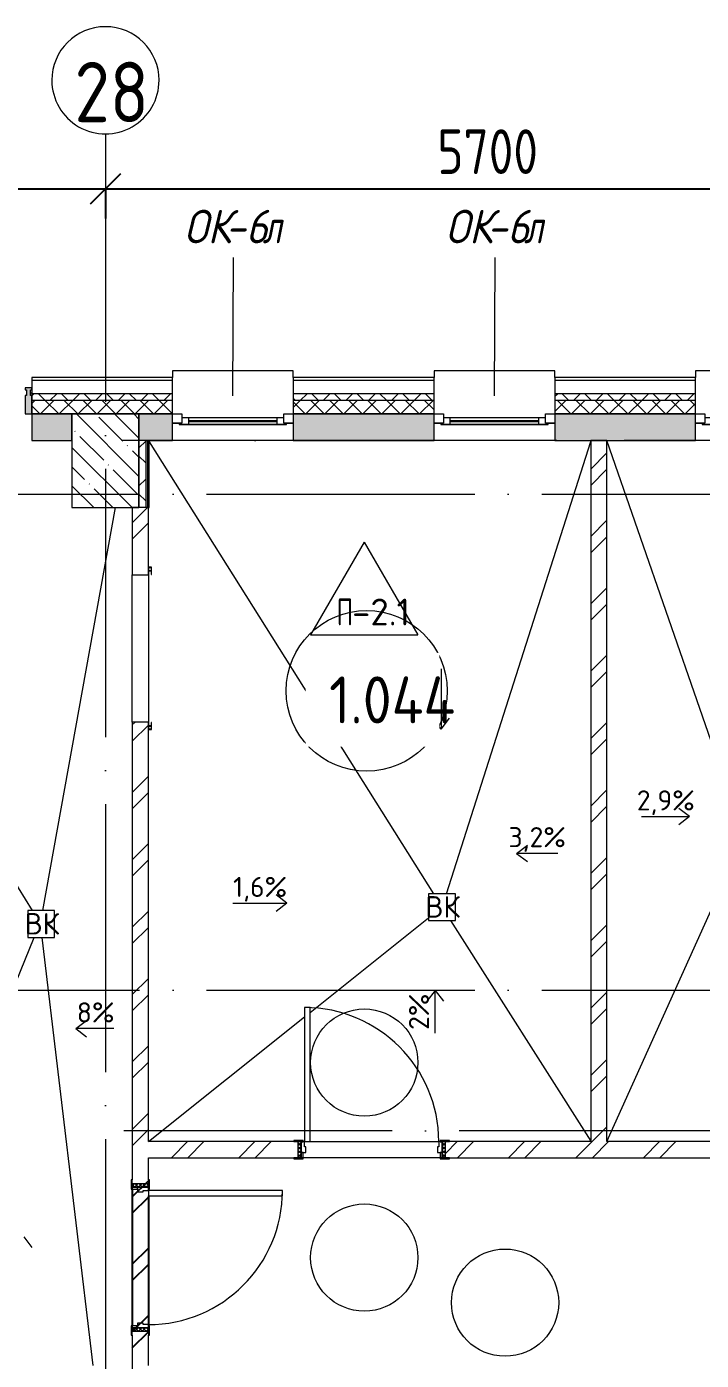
# Model space of a CAD drawing. Header units: millimetres. Extents: x -68946 to 288321, y -402657 to 324925.
# Drawn here: x 110900 to 115931, y 51913 to 61864 of the extents above; entities that cross this region are included whole.
import ezdxf

# ---------------------------------------------------------------- set-up
doc = ezdxf.new("R2010")
doc.units = ezdxf.units.MM
doc.linetypes.add('ADSK_Линия сетки', pattern=[2500, 2000, -250, 0, -250])
doc.layers.get('Defpoints').update_dxf_attribs({"color": 250})
for name, color, linetype, lineweight in [('A-____-____-DIMS', 250, 'Continuous', 9), ('A-AREA-____-IDEN', 250, 'Continuous', 9), ('A-DOOR-____-IDEN', 31, 'Continuous', 9), ('A-DOOR-____-MCUT', 250, 'Continuous', 5), ('A-DOOR-____-OTLN', 250, 'Continuous', 5), ('A-DOOR-FRAM-MCUT', 31, 'Continuous', 5), ('A-DOOR-FRAM-OTLN', 31, 'Continuous', 5), ('A-FLOR-____-IDEN', 11, 'Continuous', 9), ('A-FLOR-____-OTLN', 192, 'Continuous', 9), ('A-GENM-____-MCUT', 250, 'Continuous', 25), ('A-GENM-____-OTLN', 250, 'Continuous', 9), ('A-GLAZ-____-IDEN', 152, 'Continuous', 9), ('A-GLAZ-____-MCUT', 250, 'Continuous', 9), ('A-GLAZ-____-OTLN', 250, 'Continuous', 5), ('A-GLAZ-CURT-OTLN', 52, 'Continuous', 5), ('A-GLAZ-CWMG-MCUT', 51, 'Continuous', 9), ('A-GLAZ-CWMG-OTLN', 51, 'Continuous', 5), ('A-WALL-____-MCUT', 250, 'Continuous', 13), ('A-WALL-____-PATT', 250, 'Continuous', 13), ('A-WALL-FNSH-MCUT', 250, 'Continuous', 13), ('G-____-____-DIMS', 250, 'Continuous', 9), ('G-____-____-TEXT', 250, 'Continuous', 9), ('I-WALL-____-OTLN', 250, 'Continuous', 9), ('S-COLS-____-MCUT', 250, 'Continuous', 25), ('S-COLS-____-OTLN', 250, 'Continuous', 9), ('S-GRID-____-IDEN', 250, 'Continuous', 9), ('S-GRID-____-OTLN', 250, 'Continuous', 9)]:
    doc.layers.add(name, color=color, linetype=linetype, lineweight=lineweight)
doc.styles.add('GOST Common', font='', dxfattribs={"width": 0.9, "height": 350})
doc.styles.add('ISOCPEUR_1', font='isocpeur.ttf', dxfattribs={"width": 0.9, "height": 250})
doc.styles.add('ISOCPEUR_2', font='isocpeur.ttf', dxfattribs={"height": 160})
doc.styles.add('ISOCPEUR_3', font='isocpeur.ttf', dxfattribs={"height": 250})
doc.styles.add('ISOCPEUR_4', font='isocpeur.ttf', dxfattribs={"height": 300})
doc.styles.add('ISOCPEUR_I', font='isocpeui.ttf', dxfattribs={"width": 0.9, "height": 12.5})
doc.styles.get("Standard").update_dxf_attribs({"font": 'ГОСТ тип А.ttf'})
doc.styles.get('GOST Common').set_extended_font_data('GOST Common')
doc.dimstyles.new('А3', dxfattribs={"dimtxt": 333, "dimasz": 222, "dimexe": 222, "dimexo": 111, "dimgap": 111, "dimtad": 1, "dimtoh": 1, "dimdec": 0, "dimrnd": 0.0015, "dimzin": 0, "dimdsep": 46, "dimtxsty": 'Standard', "dimblk": 'OBLIQUE', "dimcen": 0, "dimclrd": 7, "dimclre": 7, "dimclrt": 7, "dimadec": 0, "dimazin": 0, "dimtfac": 1, "dimtdec": 0, "dimtofl": 0, "dimtmove": 0, "dimatfit": 3, "dimfxl": 1, "dimtolj": 1, "dimtzin": 0, "dimarcsym": 0})
pattern_1 = [(45, (12287.9, -0.0006), (-251.4472, 251.4472), []), (45, (12287.9, 381), (-251.4472, 251.4472), [])]

# ---------------------------------------------------------------- blocks, each defined once
blk = doc.blocks.new('Дверь_СКБ_1Ст_Внутренняя - Д-21п_1100x2100h_Пищеблок_Производственная часть-41873808-АР1_Маркировочный план 1 этажа С2и3')
at = {"layer": 'A-DOOR-____-OTLN'}
h = blk.add_hatch(dxfattribs=at)
h.set_pattern_fill('FP_12', color=256, style=0, pattern_type=2)
h.set_pattern_definition([(135, (1751.41, 124.685), (-14.14214, -14.14214), []), (225, (1751.41, 124.685), (14.14214, -14.14214), [])])
h.paths.add_polyline_path([(562.5, -60), (562.5, 60), (537.5, 60), (537.5, -60)])
at = {"layer": 'A-DOOR-FRAM-OTLN'}
h = blk.add_hatch(dxfattribs=at)
h.set_pattern_fill('FP_13', color=256, style=0, pattern_type=2)
h.set_pattern_definition([(45, (-371.384, 124.685), (-14.1421, 14.1421), []), (135, (-371.384, 124.685), (-14.1421, -14.1421), [])])
h.paths.add_polyline_path([(-512.5, -60), (-512.5, 60), (-537.5, 60), (-537.5, -60)])
at = {"layer": 'A-DOOR-____-MCUT'}
for p, q in [((-487.5, 1060), (-487.5, 60)), ((-447.5, 1060), (-487.5, 1060)), ((-447.5, 60), (-447.5, 1060)), ((-487.5, 60), (-447.5, 60))]:
    blk.add_line(p, q, dxfattribs=at)
at = {"layer": 'A-DOOR-____-OTLN'}
blk.add_arc((-487.5, 60), 1000, 360, 90, dxfattribs=at)
at = {"layer": 'A-DOOR-FRAM-MCUT'}
for p, q in [((-497.5, 68), (-567.5, 68)), ((-567.5, 68), (-567.5, 60)), ((-567.5, 60), (-497.5, 60)), ((-512.5, 60), (-537.5, 60)), ((-537.5, 60), (-537.5, -60)), ((-487.5, 60), (-512.5, 60)), ((-512.5, 60), (-512.5, -20)), ((-512.5, -60), (-512.5, 60)), ((-497.5, 60), (-512.5, 60)), ((-512.5, 60), (-512.5, 59)), ((-512.5, 59), (-497.5, 59)), ((-497.5, 60), (-497.5, 68)), ((-497.5, 59), (-497.5, 60)), ((-487.5, 20), (-487.5, 60)), ((-477.5, 20), (-487.5, 20)), ((-477.5, -20), (-477.5, 20)), ((512.5, 20), (502.5, 20)), ((502.5, 20), (502.5, -20)), ((512.5, 60), (512.5, 20)), ((537.5, 60), (512.5, 60)), ((592.5, 68), (522.5, 68)), ((522.5, 68), (522.5, 60)), ((537.5, 60), (522.5, 60)), ((522.5, 60), (522.5, 59)), ((522.5, 60), (592.5, 60)), ((522.5, 59), (537.5, 59)), ((537.5, -20), (537.5, 60)), ((562.5, 60), (537.5, 60)), ((537.5, 60), (537.5, -60)), ((537.5, 59), (537.5, 60)), ((562.5, -60), (562.5, 60)), ((592.5, 60), (592.5, 68)), ((-497.5, -60), (-567.5, -60)), ((-567.5, -60), (-567.5, -68)), ((-567.5, -68), (-497.5, -68)), ((-537.5, -60), (-512.5, -60)), ((-512.5, -20), (-477.5, -20)), ((-497.5, -20), (-512.5, -20)), ((-512.5, -20), (-512.5, -60)), ((-512.5, -60), (-497.5, -60)), ((-497.5, -60), (-497.5, -20)), ((-497.5, -68), (-497.5, -60)), ((502.5, -20), (537.5, -20)), ((537.5, -20), (522.5, -20)), ((522.5, -20), (522.5, -60)), ((522.5, -60), (537.5, -60)), ((592.5, -60), (522.5, -60)), ((522.5, -60), (522.5, -68)), ((522.5, -68), (592.5, -68)), ((537.5, -60), (537.5, -20)), ((537.5, -60), (562.5, -60)), ((592.5, -68), (592.5, -60))]:
    blk.add_line(p, q, dxfattribs=at)
blk = doc.blocks.new('PNS_Панель прямоугольная - Нр_Металл - 40мм-36104023-АР1_Маркировочный план 1 этажа С2и3')
at = {"layer": 'A-GLAZ-____-OTLN'}
blk.add_line((452.5, 0), (462.5, 0), dxfattribs=at)
blk.add_line((452.5, 0), (462.5, 0), dxfattribs=at)
blk = doc.blocks.new('Окно_СКБ_1Ст1 - 120_Окно_СКБ_1Ст_900_ОК6Л-29019242-АР1_Маркировочный план 1 этажа С2и3')
at = {"layer": 'A-GLAZ-____-MCUT'}
for p, q in [((-450, -195), (-450, -125)), ((-450, -125), (-380, -125)), ((-380, -195), (-450, -195)), ((-380, -195), (-400, -195)), ((-400, -195), (-400, -205)), ((-380, -125), (-380, -195)), ((380, -155), (-380, -155)), ((-380, -155), (-380, -195)), ((-330, -205), (-330, -155)), ((330, -205), (330, -155)), ((380, -195), (380, -125)), ((380, -125), (450, -125)), ((380, -195), (380, -155)), ((450, -195), (380, -195)), ((400, -195), (380, -195)), ((400, -205), (400, -195)), ((450, -125), (450, -195)), ((-400, -205), (400, -205)), ((400, -205), (-400, -205))]:
    blk.add_line(p, q, dxfattribs=at)
at = {"layer": 'A-GLAZ-____-MCUT', "lineweight": 5}
for p, q in [((-330, -175), (330, -175)), ((330, -185), (-330, -185))]:
    blk.add_line(p, q, dxfattribs=at)
at = {"layer": 'A-GLAZ-____-OTLN'}
for p, q in [((-450, -195), (-400, -195)), ((400, -195), (450, -195))]:
    blk.add_line(p, q, dxfattribs=at)
blk = doc.blocks.new('WNW_Отлив1 - Отлив_металлический 2-28596055-АР1_Маркировочный план 1 этажа С2и3')
at = {"layer": 'A-GLAZ-____-OTLN'}
for p, q in [((450, 320), (-450, 320)), ((-450, 320), (-450, 270)), ((450, 270), (450, 320))]:
    blk.add_line(p, q, dxfattribs=at)
blk = doc.blocks.new('Прямоугольный импост - Рядовой 50х195-36105439-АР1_Маркировочный план 1 этажа С2и3')
at = {"layer": 'A-GLAZ-CWMG-OTLN'}
blk.add_hatch(color=50, dxfattribs=at).paths.add_polyline_path([(-50, 157), (0, 157), (-0.1, 21), (-10, 21), (-10, -21), (0, -21), (0, -38), (-50, -38), (-50, -21), (-40, -21), (-40, 21), (-50, 21), (-50, 59.4)])
at = {"layer": 'A-GLAZ-CWMG-MCUT', "lineweight": 5}
for p, q in [((-50, 21), (-50, 157)), ((-50, 157), (0, 157)), ((0, 157), (0, 21)), ((-40, 21), (-50, 21)), ((-40, -21), (-40, 21)), ((-10, 21), (-10, -21)), ((0, 21), (-10, 21)), ((-50, -38), (-50, -21)), ((-50, -21), (-40, -21)), ((0, -38), (-50, -38)), ((-10, -21), (0, -21)), ((0, -21), (0, -38))]:
    blk.add_line(p, q, dxfattribs=at)
blk = doc.blocks.new('ALT_Roller_Shutter_9mm - AER44m_S _Security_-V142-АР1_Маркировочный план 1 этажа С2и3')
at = {"layer": 'A-GENM-____-MCUT', "lineweight": 5}
for p, q in [((-427.5, 82), (-480.5, 82)), ((-480.5, 82), (-480.5, 60)), ((-480.5, 60), (-427.5, 60)), ((-478.5, 62), (-478.5, 80)), ((-478.5, 80), (-454.5, 80)), ((-454.5, 62), (-478.5, 62)), ((-454.5, 80), (-454.5, 62)), ((-452.5, 62), (-452.5, 80)), ((-452.5, 80), (-427.5, 80)), ((-427.5, 62), (-452.5, 62)), ((-427.5, 80), (-427.5, 82)), ((-427.5, 60), (-427.5, 62)), ((730.5, 82), (677.5, 82)), ((677.5, 82), (677.5, 80)), ((677.5, 80), (702.5, 80)), ((702.5, 62), (677.5, 62)), ((677.5, 62), (677.5, 60)), ((677.5, 60), (730.5, 60)), ((702.5, 80), (702.5, 62)), ((704.5, 62), (704.5, 80)), ((704.5, 80), (728.5, 80)), ((728.5, 62), (704.5, 62)), ((728.5, 80), (728.5, 62)), ((730.5, 60), (730.5, 82))]:
    blk.add_line(p, q, dxfattribs=at)
blk = doc.blocks.new('Ось сетки - Круг_Ø8 мм-39983606-АР1_Маркировочный план 1 этажа С2и3')
at = {"layer": 'S-GRID-____-IDEN'}
for start, end in [(360, 180), (180, 360)]:
    blk.add_arc((0, 0), 4, start, end, dxfattribs=at)
blk = doc.blocks.new('AAR_СКБ_Марка_Помещения_мал - Номер-28977439-АР1_Маркировочный план 1 этажа С2и3')
at = {"layer": 'A-AREA-____-IDEN'}
blk.add_circle((-0.028, 0), 3, dxfattribs=at)
blk = doc.blocks.new('AAR_СКБ_Марка_Перекрытия - Марка пола-17325028-АР1_Маркировочный план 1 этажа С2и3')
at = {"layer": 'A-FLOR-____-IDEN'}
for p, q in [((0, 6.932), (-4.002, 0)), ((0, 6.932), (4.002, 0)), ((-4.002, 0), (4.002, 0))]:
    blk.add_line(p, q, dxfattribs=at)
blk = doc.blocks.new('ADSK_Марка_Дверь - Типоразмер_ADSK_Марка-30565456-АР1_Маркировочный план 1 этажа С2и3')
at = {"layer": 'A-DOOR-____-IDEN'}
blk.add_circle((0, 0), 4, dxfattribs=at)
blk = doc.blocks.new('_Oblique')
at = {"color": 0, "linetype": 'ByBlock', "lineweight": -2}
blk.add_line((-0.5, -0.5), (0.5, 0.5), dxfattribs=at)
blk = doc.blocks.new('*D2600')
at = {"layer": 'A-____-____-DIMS', "color": 7, "lineweight": -2, "transparency": 16777216}
for p, q in [((108987.9, 60653.7), (111487.9, 60653.7)), ((108987.9, 60642.7), (108987.9, 60431.7)), ((111487.9, 60642.7), (111487.9, 60431.7))]:
    blk.add_line(p, q, dxfattribs=at)
at = {"layer": 'Defpoints', "color": 0, "transparency": 16777216}
for p in [(108987.9, 60753.7), (111487.9, 60753.7), (111487.9, 60653.7)]:
    blk.add_point(p, dxfattribs=at)
at = {"layer": 'A-____-____-DIMS', "color": 7, "lineweight": -2, "transparency": 16777216, "xscale": 222, "yscale": 222, "zscale": 222, "rotation": 180}
blk.add_blockref('_Oblique', (108987.9, 60653.7), dxfattribs=at)
at = {"layer": 'A-____-____-DIMS', "color": 7, "lineweight": -2, "transparency": 16777216, "xscale": 222, "yscale": 222, "zscale": 222}
blk.add_blockref('_Oblique', (111487.9, 60653.7), dxfattribs=at)
at = {"layer": 'A-____-____-DIMS', "color": 7, "transparency": 16777216, "insert": (110237.9, 60931.2), "char_height": 333, "width": 2.483, "attachment_point": 5}
blk.add_mtext('\\A1;2500', dxfattribs=at)
blk = doc.blocks.new('*D2601')
at = {"layer": 'A-____-____-DIMS', "color": 7, "lineweight": -2, "transparency": 16777216}
for p, q in [((111487.9, 60653.7), (117187.9, 60653.7)), ((111487.9, 60642.7), (111487.9, 60431.7)), ((117187.9, 60642.7), (117187.9, 60431.7))]:
    blk.add_line(p, q, dxfattribs=at)
at = {"layer": 'Defpoints', "color": 0, "transparency": 16777216}
for p in [(111487.9, 60753.7), (117187.9, 60753.7), (117187.9, 60653.7)]:
    blk.add_point(p, dxfattribs=at)
at = {"layer": 'A-____-____-DIMS', "color": 7, "lineweight": -2, "transparency": 16777216, "xscale": 222, "yscale": 222, "zscale": 222, "rotation": 180}
blk.add_blockref('_Oblique', (111487.9, 60653.7), dxfattribs=at)
at = {"layer": 'A-____-____-DIMS', "color": 7, "lineweight": -2, "transparency": 16777216, "xscale": 222, "yscale": 222, "zscale": 222}
blk.add_blockref('_Oblique', (117187.9, 60653.7), dxfattribs=at)
at = {"layer": 'A-____-____-DIMS', "color": 7, "transparency": 16777216, "insert": (114337.9, 60931.2), "char_height": 333, "width": 2.483, "attachment_point": 5}
blk.add_mtext('\\A1;5700', dxfattribs=at)

msp = doc.modelspace()

# ---------------------------------------------------------------- hatches: boundary and pattern name
h = msp.add_hatch()
h.set_pattern_fill('FP_4', color=256, style=0, pattern_type=2)
h.set_pattern_definition(pattern_1)
h.paths.add_polyline_path([(111687.8919, 49414.9994), (111807.8919, 49414.9994), (111807.8919, 50275), (111687.8919, 50275), (111687.8919, 49418.0655)])
h.paths.add_polyline_path([(111807.8919, 51375), (111807.8919, 53425), (111687.8919, 53425), (111687.8919, 51375)])
at = {"layer": 'A-WALL-____-PATT', "lineweight": 15, "true_color": 0x000000}
h = msp.add_hatch(dxfattribs=at)
h.set_pattern_fill('FP_53', color=18, style=0, pattern_type=2)
h.set_pattern_definition([(135, (12287.91, -0.0006), (-84.85281, -84.85281), []), (225, (12287.91, -0.0006), (84.85281, -84.85281), [])])
h.paths.add_polyline_path([(121487.9597, 59075), (121487.9597, 59125), (120687.9964, 59125), (120687.9964, 59075), (121412.9378, 59075)])
h.paths.add_polyline_path([(118737.9144, 59075), (119787.9964, 59075), (119787.9964, 59125), (118737.9144, 59125)])
h.paths.add_polyline_path([(113938.3643, 59075), (113938.3643, 59125), (112888.3643, 59125), (112888.3643, 59075), (113582.3109, 59075)])
h.paths.add_polyline_path([(116788.3643, 59075), (117837.9144, 59075), (117837.9144, 59125), (116788.3643, 59125)])
h.paths.add_polyline_path([(114838.3643, 59075), (115888.3643, 59075), (115888.3643, 59125), (114838.3643, 59125), (114838.3643, 59075.7731)])
h.paths.add_polyline_path([(111988.3643, 59075), (111988.3643, 59125), (110938.1391, 59125), (110938.1391, 59075), (111807.9138, 59075)])
h.paths.add_polyline_path([(91588.9094, 59075), (94438.1391, 59075), (94438.1391, 59125), (89787.9138, 59125), (89787.9138, 59075), (90735.5203, 59075)])
h = msp.add_hatch(dxfattribs=at)
h.set_pattern_fill('FP_52', color=18, style=0, pattern_type=2)
h.set_pattern_definition([(45, (12287.91, -0.0006), (-70.71068, 70.71068), []), (135, (12287.91, -0.0006), (-70.71068, -70.71068), [])])
h.paths.add_polyline_path([(116788.3643, 58975), (117837.9144, 58975), (117837.9144, 59075), (116788.3643, 59075)])
h.paths.add_polyline_path([(120987.8919, 58975), (121387.9597, 58975.0339), (121387.8919, 59075), (120687.9964, 59075), (120687.9964, 58975), (120808.5414, 58975)])
h.paths.add_polyline_path([(111239.8528, 58975), (111988.3643, 58975), (111988.3643, 59075), (110938.1391, 59075), (110938.3643, 58975), (111237.8919, 58975)])
h.paths.add_polyline_path([(89887.9138, 58975), (94438.1391, 58975), (94438.1391, 59075), (89887.9138, 59075), (89887.9138, 58976.591)])
h.paths.add_polyline_path([(119441.5859, 58975), (119787.9964, 58975), (119787.9964, 59075), (118737.9144, 59075), (118737.9144, 58975), (119145.9964, 58975)])
h.paths.add_polyline_path([(115888.3643, 58975), (115888.3643, 59075), (114838.3643, 59075), (114838.3643, 58975), (115340.7193, 58975)])
h.paths.add_polyline_path([(113582.3109, 58975), (113938.3643, 58975), (113938.3643, 59075), (112888.3643, 59075), (112888.3643, 58975)])
h = msp.add_hatch(dxfattribs=at)
h.set_pattern_fill('FP_3', color=18, style=0, pattern_type=2)
h.set_pattern_definition([(50, (12287.9, -0.0006), (364.3679, -31.8783), [38.1, -419.1]), (355, (12287.9, -0.0006), (-70.4859, 382.1133), [30.48, -335.28]), (100.451, (12318.28, -2.66), (293.885, 350.2334), [32.38, -356.18]), (46.184, (12287.9, 101.6), (542.1585, -84.0858), [57.15, -628.65]), (96.636, (12333.1, 94.6), (474.805, 494.8554), [48.57, -534.27]), (351.184, (12287.9, 101.6), (474.8102, 494.85), [45.72, -502.92]), (21, (12338.7, 76.2), (303.2285, -204.53046), [38.1, -419.1]), (326, (12338.7, 76.2), (123.6039, 368.376), [30.48, -335.28]), (71.451, (12364, 59.16), (426.8341, 163.8427), [32.38, -356.18]), (37.5, (12287.91, -0.0006), (6.17665, 169.11015), [16.764, -314.452, 16.764, -323.596, -336.55]), (37.5, (12287.91, -0.0006), (6.17665, 169.11015), [-671.576, 16.764, -319.786]), (7.5, (12287.91, -0.0006), (133.63888, 200.3615), [16.764, -177.292, 16.764, -306.832, -128.27]), (7.5, (12287.91, -0.0006), (133.63888, 200.3615), [-517.652, 16.764, -111.506]), (327.5, (12174.63, -0.0006), (271.18182, -11.45836), [16.764, -110.236, 16.764, -379.476, -525.78]), (327.5, (12174.63, -0.0006), (271.18182, -11.45836), [-523.24, 16.764, -509.016]), (317.5, (12123.83, -0.0006), (296.2585, 50.85285), [16.764, -148.336, 16.764, -246.38, -373.38]), (317.5, (12123.83, -0.0006), (296.2585, 50.85285), [-428.244, 16.764, -356.616])])
h.paths.add_polyline_path([(111237.8919, 58775), (111237.8919, 58975), (110938.3643, 58975), (110938.3643, 58775)])
h.paths.add_polyline_path([(119710.8396, 58775), (119787.9964, 58775), (119787.9964, 58975), (118737.9144, 58975), (118737.9144, 58775), (119620.8396, 58775)])
h.paths.add_polyline_path([(120687.9964, 58775), (120987.8919, 58775), (120987.8919, 58975), (120687.9964, 58975), (120687.9964, 58877.4093)])
h.paths.add_polyline_path([(111812.8919, 58775), (111988.3643, 58775), (111988.3643, 58975), (111737.8919, 58975), (111737.8919, 58775), (111807.9138, 58775)])
h.paths.add_polyline_path([(113938.3643, 58775), (113938.3643, 58975), (112888.3643, 58975), (112888.3643, 58775), (113582.3109, 58775)])
h.paths.add_polyline_path([(115225.9964, 58775), (115888.3643, 58775), (115888.3643, 58975), (114838.3643, 58975), (114838.3643, 58775), (115107.9138, 58775)])
h.paths.add_polyline_path([(116788.3643, 58775), (117037.8919, 58775), (117037.8919, 58975), (116788.3643, 58975), (116788.3643, 58785.9221)])
h.paths.add_polyline_path([(117537.8919, 58775), (117837.9144, 58775), (117837.9144, 58975), (117537.8919, 58975), (117537.8919, 58816.5669)])
h = msp.add_hatch(dxfattribs=at)
h.set_pattern_fill('FP_83', color=18, style=0, pattern_type=2)
h.set_pattern_definition([(45, (12287.91, -0.0006), (-141.42136, 141.42136), []), (135, (12287.91, -0.0006), (-141.42136, -141.42136), [])])
h.paths.add_polyline_path([(111787.8919, 58275), (111787.8919, 58775), (111737.8919, 58775), (111737.8919, 58275)])
h = msp.add_hatch(dxfattribs=at)
h.set_pattern_fill('FP_4', color=18, style=0, pattern_type=2)
h.set_pattern_definition(pattern_1)
h.paths.add_polyline_path([(115105.9964, 53545), (115225.9964, 53545), (115225.9964, 58775), (115105.9964, 58775), (115105.9964, 53547.6147)])
h = msp.add_hatch(dxfattribs=at)
h.set_pattern_fill('FP_4', color=18, style=0, pattern_type=2)
h.set_pattern_definition(pattern_1)
h.paths.add_polyline_path([(111807.8919, 51875), (111807.8919, 52129.9994), (111687.8919, 52129.9994), (111687.8919, 51875)])
h.paths.add_polyline_path([(111807.8919, 53229.9994), (111807.8919, 56675), (111687.8919, 56675), (111687.8919, 53229.9994)])
h.paths.add_polyline_path([(111687.8919, 57775), (111807.8919, 57775), (111807.8919, 58275), (111687.8919, 58275)])
h = msp.add_hatch(dxfattribs=at)
h.set_pattern_fill('FP_4', color=18, style=0, pattern_type=2)
h.set_pattern_definition(pattern_1)
h.paths.add_polyline_path([(123132.4448, 53425), (124629.9144, 53425), (124629.9144, 53545), (123064.6333, 53545), (123064.6333, 53425), (123094.6333, 53425)])
h.paths.add_polyline_path([(114753.3924, 53425), (116547.2934, 53425), (116547.2934, 53545), (114023.1438, 53545), (114023.1438, 53425), (114567.639, 53425)])
h.paths.add_polyline_path([(112923.1438, 53425), (112923.1438, 53545), (111807.8926, 53544.9832), (111807.9138, 53425), (112893.1438, 53425)])
h.paths.add_polyline_path([(117849.8362, 53425), (119220.9964, 53425), (119220.9964, 53545), (117647.2934, 53545), (117647.2934, 53425), (117787.8193, 53425)])
h.paths.add_polyline_path([(120350.9964, 53425), (121964.6333, 53425), (121964.6333, 53545), (120320.9964, 53545), (120320.9964, 53425), (120349.7178, 53425)])
h.paths.add_polyline_path([(125759.9144, 53425), (126629.9138, 53425), (126629.9138, 53545), (125729.9144, 53545), (125729.9144, 53425)])
h.paths.add_polyline_path([(130447.9134, 53425), (130447.9134, 53545), (130162.9138, 53545), (130162.9138, 53425), (130377.2299, 53425)])
h.paths.add_polyline_path([(128377.9138, 53425), (129062.9138, 53425), (129062.9138, 53545), (127729.9138, 53545), (127729.9138, 53425), (128318.092, 53425)])
at = {"layer": 'S-COLS-____-OTLN', "lineweight": 5, "true_color": 0x000000}
h = msp.add_hatch(dxfattribs=at)
h.set_pattern_fill('FP_1', color=18, style=0, pattern_type=2)
h.set_pattern_definition([(135, (12287.91, -0.0006), (-142.5612, -142.5612), []), (135, (12430.48, -0.0006), (-142.5612, -142.5612), [252.016, -50.403, 3.353, -47.05])])
h.paths.add_polyline_path([(111687.8919, 58275), (111737.8919, 58275), (111737.8919, 58975), (111237.8919, 58975), (111237.8919, 58275), (111561.2636, 58275)])

# ---------------------------------------------------------------- linework, layer by layer
for p, q in [((111687.8919, 53189.9994), (111687.8919, 52169.9994)), ((111807.8919, 53139.9994), (111807.8919, 52179.9994))]:
    msp.add_line(p, q)
at = {"layer": 'A-FLOR-____-OTLN', "color": 18, "true_color": 0x000000}
for p, q in [((110944.014, 55269.1192), (108647.8919, 58975)), ((111812.8919, 58767.0896), (113934.9828, 55395)), ((114029.8104, 55395), (115105.9964, 58768.9886)), ((116214.0661, 55924.6305), (115225.9964, 58775)), ((111561.2636, 58275), (111017.5068, 55269.1192)), ((115225.9964, 53545), (116207.1531, 55724.6305)), ((113013.1438, 54508.0833), (113897.9138, 55215.0913)), ((114061.3424, 55195), (115105.9964, 53548.023)), ((108647.8919, 49414.9994), (110956.7198, 55069.1192)), ((111013.7971, 55069.1192), (111394.606, 51875)), ((111807.9138, 53545), (112973.1438, 54476.1198))]:
    msp.add_line(p, q, dxfattribs=at)
at = {"layer": 'A-FLOR-____-OTLN', "color": 18, "lineweight": 5, "true_color": 0x000000}
for p, q in [((114097.9138, 55395), (113897.9138, 55395)), ((113897.9138, 55395), (113897.9138, 55195)), ((114097.9138, 55195), (114097.9138, 55395)), ((111108.2226, 55269.1192), (110908.2226, 55269.1192)), ((110908.2226, 55269.1192), (110908.2226, 55069.1192)), ((111108.2226, 55069.1192), (111108.2226, 55269.1192)), ((113897.9138, 55195), (114097.9138, 55195)), ((110908.2226, 55069.1192), (111108.2226, 55069.1192))]:
    msp.add_line(p, q, dxfattribs=at)
at = {"layer": 'A-GLAZ-____-IDEN', "color": 18, "lineweight": 15, "true_color": 0x000000}
for p, q in [((112438.3643, 59110), (112442.8661, 60141.086)), ((114388.3643, 59110), (114392.8661, 60141.086))]:
    msp.add_line(p, q, dxfattribs=at)
at = {"layer": 'A-WALL-____-MCUT', "color": 18, "lineweight": 15, "true_color": 0x000000}
for p, q in [((110938.1391, 59225), (110938.1391, 59125)), ((111988.3643, 59225), (110938.1391, 59225)), ((111988.3643, 59125), (111988.3643, 59225)), ((112888.3643, 59225), (112888.3643, 59125)), ((113938.3643, 59225), (112888.3643, 59225)), ((113938.3643, 59125), (113938.3643, 59225)), ((114838.3643, 59225), (114838.3643, 59125)), ((115888.3643, 59225), (114838.3643, 59225)), ((115888.3643, 59125), (115888.3643, 59225)), ((110938.1391, 59125), (110938.1391, 59075)), ((111988.3643, 59125), (110938.1391, 59125)), ((111988.3643, 59075), (111988.3643, 59125)), ((112888.3643, 59125), (112888.3643, 59075)), ((113938.3643, 59125), (112888.3643, 59125)), ((113938.3643, 59075), (113938.3643, 59125)), ((114838.3643, 59125), (114838.3643, 59075)), ((115888.3643, 59125), (114838.3643, 59125)), ((115888.3643, 59075), (115888.3643, 59125)), ((110938.1391, 59075), (110938.1391, 58975)), ((111988.3643, 59075), (110938.1391, 59075)), ((111988.3643, 58975), (111988.3643, 59075)), ((112888.3643, 59075), (112888.3643, 58975)), ((113938.3643, 59075), (112888.3643, 59075)), ((113938.3643, 58975), (113938.3643, 59075)), ((114838.3643, 59075), (114838.3643, 58975)), ((115888.3643, 59075), (114838.3643, 59075)), ((115888.3643, 58975), (115888.3643, 59075)), ((110938.1391, 58975), (110938.3643, 58975)), ((110938.3643, 58975), (111237.8919, 58975)), ((110938.3643, 58975), (110938.3643, 58775)), ((111237.8919, 58975), (110938.3643, 58975)), ((111237.8919, 58975), (111737.8919, 58975)), ((111237.8919, 58775), (111237.8919, 58975)), ((111737.8919, 58975), (111988.3643, 58975)), ((111988.3643, 58975), (111737.8919, 58975)), ((111737.8919, 58975), (111737.8919, 58775)), ((111988.3643, 58775), (111988.3643, 58975)), ((112888.3643, 58975), (113938.3643, 58975)), ((112888.3643, 58975), (112888.3643, 58775)), ((113938.3643, 58975), (112888.3643, 58975)), ((113938.3643, 58775), (113938.3643, 58975)), ((114838.3643, 58975), (115888.3643, 58975)), ((114838.3643, 58975), (114838.3643, 58775)), ((115888.3643, 58975), (114838.3643, 58975)), ((115888.3643, 58775), (115888.3643, 58975)), ((110938.3643, 58775), (111237.8919, 58775)), ((111737.8919, 58775), (111737.8919, 58275)), ((111787.8919, 58775), (111737.8919, 58775)), ((111787.8919, 58775), (111988.3643, 58775)), ((111787.8919, 58775), (111787.8919, 58275)), ((111800.3919, 58775), (111800.3919, 58275)), ((112888.3643, 58775), (113938.3643, 58775)), ((114838.3643, 58775), (115888.3643, 58775)), ((115105.9964, 58775), (115105.9964, 53545)), ((115225.9964, 58775), (115105.9964, 58775)), ((115225.9964, 53545), (115225.9964, 58775)), ((111687.8919, 58275), (111687.8919, 57775)), ((111807.8919, 58275), (111687.8919, 58275)), ((111807.8919, 57775), (111807.8919, 58275)), ((111687.8919, 57775), (111807.8919, 57775)), ((111687.8919, 56675), (111687.8919, 53259.9994)), ((111807.8919, 56675), (111687.8919, 56675)), ((111807.8919, 53545), (111807.8919, 56675)), ((112893.1438, 53545), (111807.8919, 53545)), ((115105.9964, 53545), (114053.1438, 53545)), ((116517.2934, 53545), (115225.9964, 53545)), ((111807.8919, 53425), (112893.1438, 53425)), ((111807.8919, 53259.9994), (111807.8919, 53425)), ((114053.1438, 53425), (116517.2934, 53425)), ((111687.8919, 52099.9994), (111687.8919, 51375)), ((111807.8919, 51875), (111807.8919, 52099.9994))]:
    msp.add_line(p, q, dxfattribs=at)
at = {"layer": 'A-WALL-FNSH-MCUT', "lineweight": 15}
for p, q in [((111988.3643, 59245), (110938.1391, 59245)), ((110938.1391, 59245), (110938.1391, 59225)), ((111988.3643, 59225), (111988.3643, 59245)), ((113938.3643, 59245), (112888.3643, 59245)), ((112888.3643, 59245), (112888.3643, 59225)), ((113938.3643, 59225), (113938.3643, 59245)), ((115888.3643, 59245), (114838.3643, 59245)), ((114838.3643, 59245), (114838.3643, 59225)), ((115888.3643, 59225), (115888.3643, 59245)), ((111812.8919, 58275), (111812.8919, 58775)), ((111807.8919, 58275), (111812.8919, 58275))]:
    msp.add_line(p, q, dxfattribs=at)
at = {"layer": 'G-____-____-DIMS', "color": 18, "true_color": 0x000000}
for p, q in [((113991.3863, 57071.5032), (113991.3863, 56623.5582)), ((113991.3863, 56623.5582), (113930.0001, 56703.5582)), ((113991.3863, 56623.5582), (114052.7725, 56703.5582)), ((115843.209, 55969.9744), (115763.209, 56031.3605)), ((115484.2635, 55969.9744), (115843.209, 55969.9744)), ((115843.209, 55969.9744), (115763.209, 55908.5882)), ((114553.7888, 55695.6186), (114633.7888, 55757.0047)), ((114553.7888, 55695.6186), (114633.7888, 55634.2324)), ((114860.9511, 55695.6186), (114553.7888, 55695.6186)), ((112436.5159, 55324.4641), (112839.6664, 55324.4641)), ((112839.6664, 55324.4641), (112759.6664, 55385.8503)), ((112839.6664, 55324.4641), (112759.6664, 55263.078)), ((113946.5301, 54673.8025), (113885.1439, 54593.8025)), ((113946.5301, 54673.8025), (114007.9162, 54593.8025)), ((113946.5301, 54353.8417), (113946.5301, 54673.8025)), ((111267.3055, 54388.2174), (111347.3055, 54449.6036)), ((111267.3055, 54388.2174), (111347.3055, 54326.8313)), ((111551.0967, 54388.2174), (111267.3055, 54388.2174)), ((110877.9499, 52835.7746), (110939.3361, 52755.7746))]:
    msp.add_line(p, q, dxfattribs=at)
at = {"layer": 'I-WALL-____-OTLN', "color": 18, "lineweight": 15, "true_color": 0x000000}
for p, q in [((112888.3643, 58775), (111988.3643, 58775)), ((114838.3643, 58775), (113938.3643, 58775)), ((116788.3643, 58775), (115888.3643, 58775)), ((111687.8919, 56675), (111687.8919, 57775)), ((111807.8919, 57775), (111807.8919, 56675)), ((113013.1438, 53545), (113973.1438, 53545)), ((113983.1438, 53425), (112963.1438, 53425))]:
    msp.add_line(p, q, dxfattribs=at)
at = {"layer": 'S-COLS-____-MCUT', "color": 18, "lineweight": 5, "true_color": 0x000000}
for p, q in [((111737.8919, 58975), (111237.8919, 58975)), ((111237.8919, 58775), (111237.8919, 58275)), ((111737.8919, 58275), (111737.8919, 58775)), ((111237.8919, 58275), (111737.8919, 58275))]:
    msp.add_line(p, q, dxfattribs=at)
at = {"layer": 'S-COLS-____-OTLN', "color": 18, "lineweight": 5, "true_color": 0x000000}
for p, q in [((111237.8919, 58975), (111237.8919, 58775)), ((111737.8919, 58775), (111737.8919, 58975))]:
    msp.add_line(p, q, dxfattribs=at)
at = {"layer": 'S-GRID-____-OTLN', "color": 18, "linetype": 'ADSK_Линия сетки', "true_color": 0x000000}
for p, q in [((111487.9138, 61063.6538), (111487.9138, -2919.5356)), ((167356.8279, 58775), (111607.9138, 58775)), ((77240.3519, 58375), (168626.8279, 58375)), ((77240.3519, 54675), (168626.8279, 54675)), ((168626.8279, 53625), (111607.9138, 53625))]:
    msp.add_line(p, q, dxfattribs=at)

# ---------------------------------------------------------------- block references
at = {"layer": 'A-AREA-____-IDEN', "color": 18, "true_color": 0x000000, "xscale": 200, "yscale": 200, "zscale": 99.99999999999993}
msp.add_blockref('AAR_СКБ_Марка_Помещения_мал - Номер-28977439-АР1_Маркировочный план 1 этажа С2и3', (113441.2807, 56908.3002), dxfattribs=at)
at = {"layer": 'A-DOOR-____-IDEN', "color": 18, "true_color": 0x000000, "xscale": 99.99999999999993, "yscale": 99.99999999999993, "zscale": 99.99999999999993}
for p in [(113417.8919, 54134.9542), (113417.8919, 52679.9994), (114467.9138, 52343.586)]:
    msp.add_blockref('ADSK_Марка_Дверь - Типоразмер_ADSK_Марка-30565456-АР1_Маркировочный план 1 этажа С2и3', p, dxfattribs=at)
at = {"layer": 'A-DOOR-____-OTLN', "color": 18, "true_color": 0x000000}
msp.add_blockref('Дверь_СКБ_1Ст_Внутренняя - Д-21п_1100x2100h_Пищеблок_Производственная часть-41873808-АР1_Маркировочный план 1 этажа С2и3', (113460.6438, 53485), dxfattribs=at)
at = {"layer": 'A-DOOR-____-OTLN', "color": 18, "true_color": 0x000000, "rotation": 270}
msp.add_blockref('Дверь_СКБ_1Ст_Внутренняя - Д-21п_1100x2100h_Пищеблок_Производственная часть-41873808-АР1_Маркировочный план 1 этажа С2и3', (111747.8919, 52692.4994), dxfattribs=at)
at = {"layer": 'A-FLOR-____-IDEN', "color": 18, "true_color": 0x000000, "xscale": 99.99999999999993, "yscale": 99.99999999999993, "zscale": 99.99999999999993}
msp.add_blockref('AAR_СКБ_Марка_Перекрытия - Марка пола-17325028-АР1_Маркировочный план 1 этажа С2и3', (113416.7555, 57325.2319), dxfattribs=at)
at = {"layer": 'A-GENM-____-OTLN', "color": 18, "lineweight": 5, "true_color": 0x000000, "rotation": 270}
msp.add_blockref('ALT_Roller_Shutter_9mm - AER44m_S _Security_-V142-АР1_Маркировочный план 1 этажа С2и3', (111747.8919, 57350), dxfattribs=at)
at = {"layer": 'A-GLAZ-____-OTLN', "color": 18, "lineweight": 15, "true_color": 0x000000}
for p in [(112438.3643, 58975), (114388.3643, 58975), (116338.3643, 58975)]:
    msp.add_blockref('WNW_Отлив1 - Отлив_металлический 2-28596055-АР1_Маркировочный план 1 этажа С2и3', p, dxfattribs=at)
at = {"layer": 'A-GLAZ-____-OTLN', "color": 18, "true_color": 0x000000}
for p in [(112438.3643, 59100), (114388.3643, 59100), (116338.3643, 59100)]:
    msp.add_blockref('Окно_СКБ_1Ст1 - 120_Окно_СКБ_1Ст_900_ОК6Л-29019242-АР1_Маркировочный план 1 этажа С2и3', p, dxfattribs=at)
at = {"layer": 'A-GLAZ-CURT-OTLN', "color": 18, "true_color": 0x000000}
msp.add_blockref('PNS_Панель прямоугольная - Нр_Металл - 40мм-36104023-АР1_Маркировочный план 1 этажа С2и3', (110475.6391, 59132), dxfattribs=at)
at = {"layer": 'A-GLAZ-CWMG-OTLN', "color": 18, "true_color": 0x000000, "extrusion": (0, 0, -1), "rotation": 180}
msp.add_blockref('Прямоугольный импост - Рядовой 50х195-36105439-АР1_Маркировочный план 1 этажа С2и3', (-110938.1391, 59132), dxfattribs=at)
at = {"layer": 'S-GRID-____-IDEN', "color": 18, "true_color": 0x000000, "xscale": 99.99999999999993, "yscale": 99.99999999999993, "zscale": 99.99999999999993, "rotation": 180}
msp.add_blockref('Ось сетки - Круг_Ø8 мм-39983606-АР1_Маркировочный план 1 этажа С2и3', (111487.9138, 61463.6538), dxfattribs=at)

# ---------------------------------------------------------------- texts
at = {"layer": 'A-FLOR-____-IDEN', "color": 18, "true_color": 0x000000, "char_height": 200, "attachment_point": 1, "style": 'ISOCPEUR_2'}
for s, insert, width in [('\\fISOCPEUR|b0|i0|c204|p34|;\\W.7;П', (113211.5205, 57596.6177), 140.295312), ('-2.1', (113327.2757, 57596.6177), 381.60325)]:
    msp.add_mtext(s, dxfattribs=dict(at, insert=insert, width=width))
at = {"layer": 'A-GLAZ-____-IDEN', "color": 18, "lineweight": 15, "true_color": 0x000000, "char_height": 250, "attachment_point": 1, "style": 'ISOCPEUR_I'}
for s, insert, width in [('ОК', (112073.4069, 60497.4402), 372.784687), ('ОК', (114023.4069, 60497.4402), 372.784687), ('-6', (112380.985, 60497.4402), 336.70875), ('\\fISOCPEUR|b0|i1|c204|p34|;\\W.75;л', (112658.7975, 60497.4402), 168.354375), ('-6', (114330.985, 60497.4402), 336.70875), ('\\fISOCPEUR|b0|i1|c204|p34|;\\W.75;л', (114608.7975, 60497.4402), 168.354375)]:
    msp.add_mtext(s, dxfattribs=dict(at, insert=insert, width=width))
at = {"layer": 'G-____-____-DIMS', "color": 18, "true_color": 0x000000, "char_height": 150, "attachment_point": 1, "rotation": 90, "line_spacing_factor": 1.149209, "style": 'ISOCPEUR_3'}
for s, insert, width in [('1%', (113795.4179, 56727.266), 288.635232), ('2%', (113750.5617, 54378.6177), 324.49054)]:
    msp.add_mtext(s, dxfattribs=dict(at, insert=insert, width=width))
at = {"layer": 'G-____-____-DIMS', "color": 18, "true_color": 0x000000, "char_height": 150, "attachment_point": 1, "line_spacing_factor": 1.149209, "style": 'ISOCPEUR_3'}
for s, insert, width in [('2,9%', (115450.0984, 56165.9427), 512.730909), ('3,2%', (114493.7321, 55891.5869), 512.730909), ('1,6%', (112439.393, 55520.4325), 476.8756), ('8%', (111273.9967, 54584.1858), 324.49054)]:
    msp.add_mtext(s, dxfattribs=dict(at, insert=insert, width=width))
at = {"layer": 'G-____-____-TEXT', "color": 18, "true_color": 0x000000, "char_height": 160, "width": 304.64125, "attachment_point": 1, "style": 'ISOCPEUR_4'}
for insert in [(113873.3423, 55376.4753), (110885.2786, 55250.5631)]:
    msp.add_mtext('ВК', dxfattribs=dict(at, insert=insert))
at = {"layer": 'S-GRID-____-IDEN', "color": 18, "true_color": 0x000000, "insert": (111256.5445, 61600.9329), "char_height": 450, "width": 548.35425, "attachment_point": 1, "style": 'GOST Common'}
msp.add_mtext('28', dxfattribs=at)

# ---------------------------------------------------------------- dimensions: what is measured, and where the dimension line sits
at = {"layer": 'A-____-____-DIMS', "color": 18, "true_color": 0x000000}
for base, p1, p2, picture, middle in [((111487.9138, 60653.7189), (108987.9138, 60753.7038), (111487.9138, 60753.7038), '*D2600', (110237.9138, 60931.2189)), ((117187.9138, 60653.7189), (111487.9138, 60753.7038), (117187.9138, 60753.7038), '*D2601', (114337.9138, 60931.2189))]:
    dim = msp.add_linear_dim(base=base, p1=p1, p2=p2, dimstyle='А3', dxfattribs=at)
    dim.commit()
    dim.dimension.update_dxf_attribs({"geometry": picture, "text_midpoint": middle})

# ---------------------------------------------------------------- next in the draw order: texts
at = {"layer": 'A-AREA-____-IDEN', "color": 18, "true_color": 0x000000, "insert": (113155.7803, 57015.7857), "char_height": 350, "width": 647.7635, "attachment_point": 1, "style": 'ISOCPEUR_1', "bg_fill": 3, "box_fill_scale": 1.5, "bg_fill_color": 256, "bg_fill_transparency": 0}
msp.add_mtext('1.044', dxfattribs=at)

doc.saveas('drawing.dxf')
